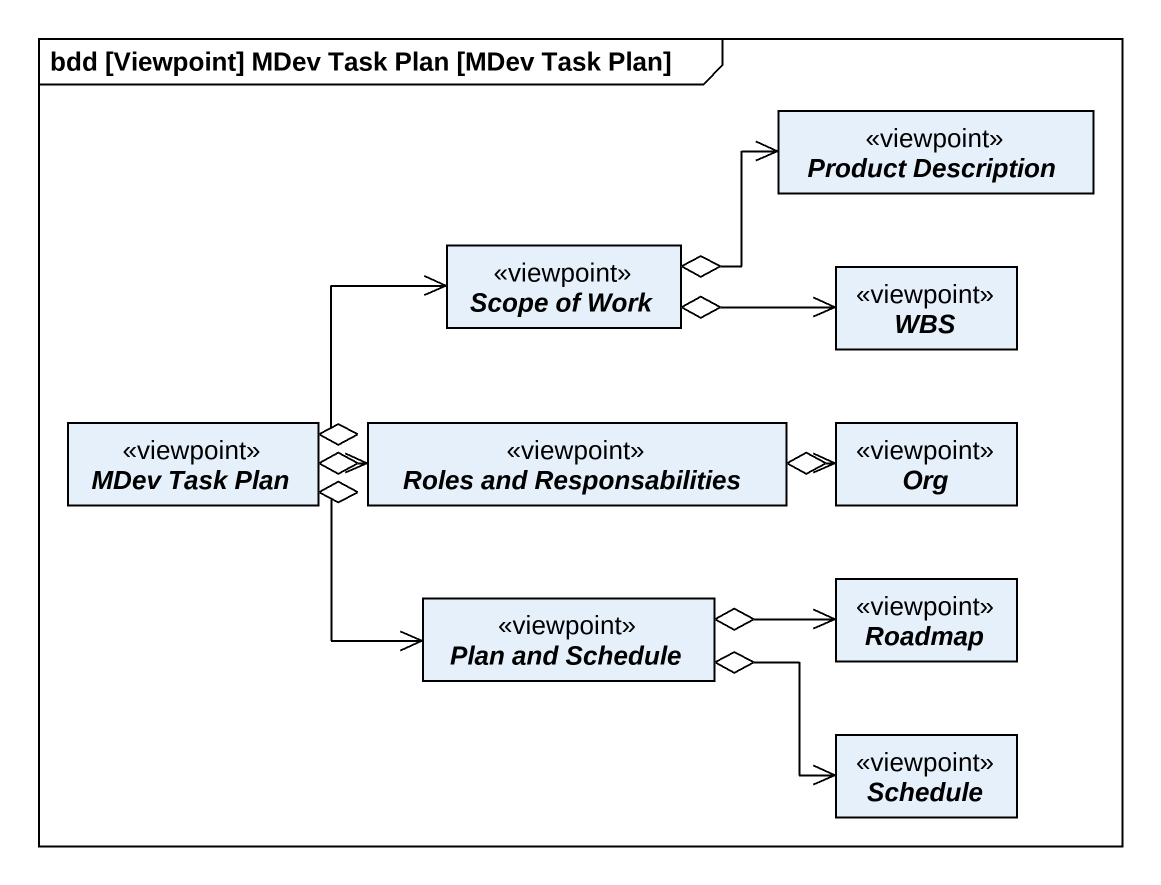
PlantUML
@startuml
mainframe bdd [Viewpoint] MDev Task Plan [MDev Task Plan]
hide circle
hide empty members
abstract class "Product Description" as Product_Description <<viewpoint>>
abstract class "Scope of Work" as Scope_of_Work <<viewpoint>>
abstract class WBS <<viewpoint>>
abstract class "MDev Task Plan" as MDev_Task_Plan <<viewpoint>>
abstract class "Roles and Responsabilities" as Roles_and_Responsabilities <<viewpoint>>
abstract class Org <<viewpoint>>
abstract class "Plan and Schedule" as Plan_and_Schedule <<viewpoint>>
abstract class Roadmap <<viewpoint>>
abstract class Schedule <<viewpoint>>
Scope_of_Work o-right-> Product_Description
Scope_of_Work o-right-> WBS
MDev_Task_Plan o-right-> Scope_of_Work
MDev_Task_Plan o-right-> Roles_and_Responsabilities
MDev_Task_Plan o-right-> Plan_and_Schedule
Roles_and_Responsabilities o-right-> Org
Plan_and_Schedule o-right-> Roadmap
Plan_and_Schedule o-right-> Schedule
@enduml
